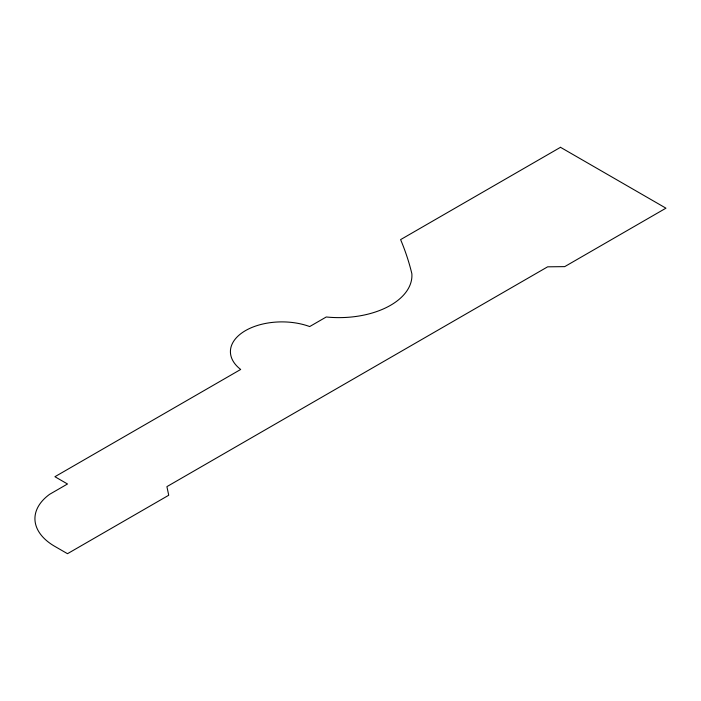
<?xml version="1.0" encoding="UTF-8"?>
<svg xmlns="http://www.w3.org/2000/svg" width="701" height="701" viewBox="0 0 701 701"><rect width="100%" height="100%" fill="white"/><g stroke="black" fill="none" stroke-linecap="round" stroke-linejoin="round"><path stroke-width="1.05" d="M560.502 147.306L400.604 239.619A595.429 343.77 0 0 1 411.855 273.697A72.948 42.113 0 0 1 326.272 316.983L309.684 326.561A51.541 29.757 0 0 0 244.193 331.389A51.541 29.757 0 0 0 240.68 369.462L54.915 476.715L67.506 483.988L49.596 494.328A67.927 39.212 0 0 0 55.528 546.789L67.498 553.694L168.731 495.248L166.908 486.634L547.639 266.827L564.717 266.625L665.95 208.179L560.502 147.306"/></g></svg>
